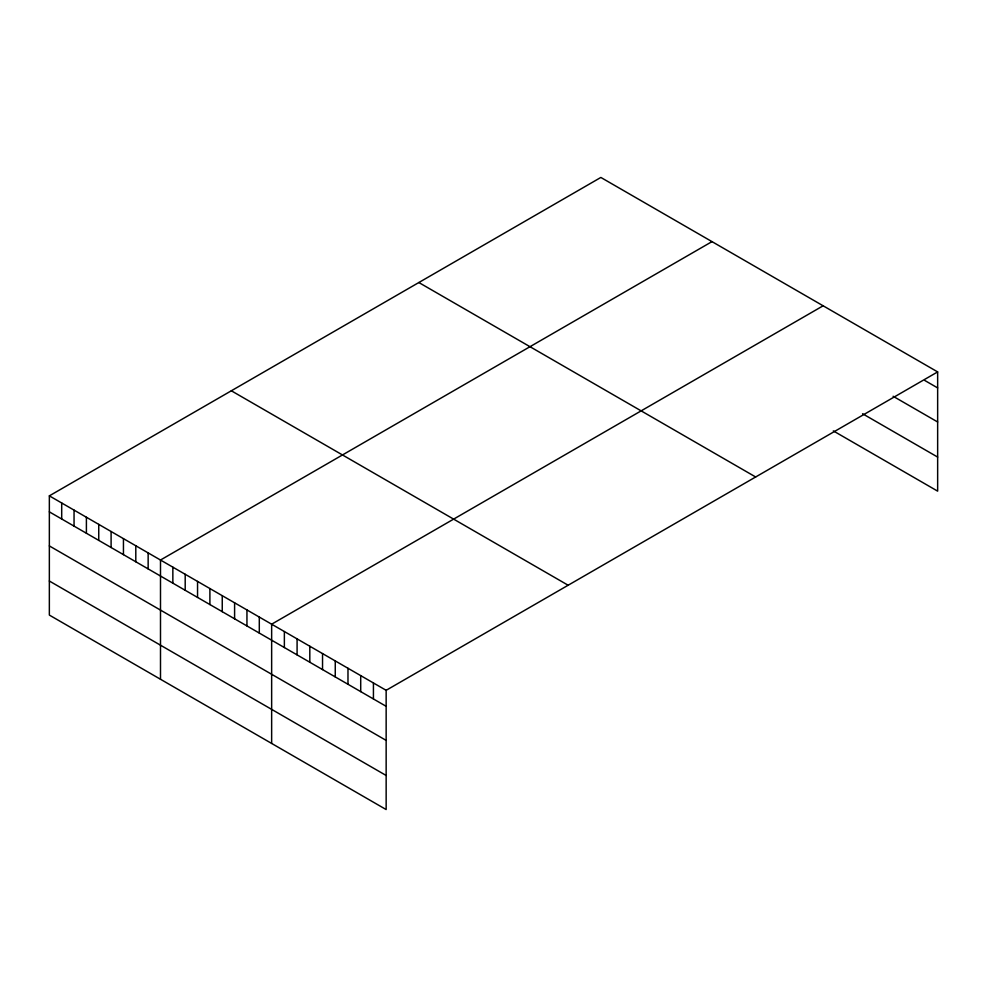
<?xml version="1.0" encoding="UTF-8"?>
<svg xmlns="http://www.w3.org/2000/svg" width="987" height="987" viewBox="0 0 987 987"><rect width="100%" height="100%" fill="white"/><g stroke="black" fill="none" stroke-linecap="round" stroke-linejoin="round"><path stroke-width="1.48" d="M937.65 371.914L386.151 690.308L386.151 809.55L49.35 615.086L49.35 495.856L600.849 177.45L937.65 371.914L937.65 491.144L833.312 430.9M711.985 241.63L160.499 560.024L160.499 679.266M823.133 305.797L271.647 624.191L271.647 743.433M924.93 380.563L937.65 387.916M893.112 396.268L937.65 421.98M862.576 413.738L937.65 457.08M418.846 282.529L755.66 476.98M231.34 390.79L568.154 585.242M49.35 495.856L386.151 690.308M49.35 511.858L386.151 706.31M49.35 545.922L386.151 740.386M49.35 581.022L386.151 775.474M373.431 682.967L373.431 698.969M360.711 675.614L360.711 691.628M347.979 668.273L347.979 684.275M335.259 660.932L335.259 676.934M322.539 653.579L322.539 669.581M309.807 646.238L309.807 662.24M297.087 638.885L297.087 654.899M284.367 631.544L284.367 647.546M259.297 617.072L259.297 633.074M246.947 609.941L246.947 625.943M234.598 602.81L234.598 618.812M222.248 595.679L222.248 611.681M209.898 588.548L209.898 604.55M197.548 581.417L197.548 597.419M185.198 574.286L185.198 590.288M172.848 567.155L172.848 583.157M148.149 552.893L148.149 568.907M135.799 545.762L135.799 561.776M123.449 538.643L123.449 554.645M111.099 531.512L111.099 547.514M98.749 524.381L98.749 540.382M86.4 517.25L86.4 533.251M74.05 510.119L74.05 526.12M61.7 502.988L61.7 518.989"/></g></svg>
